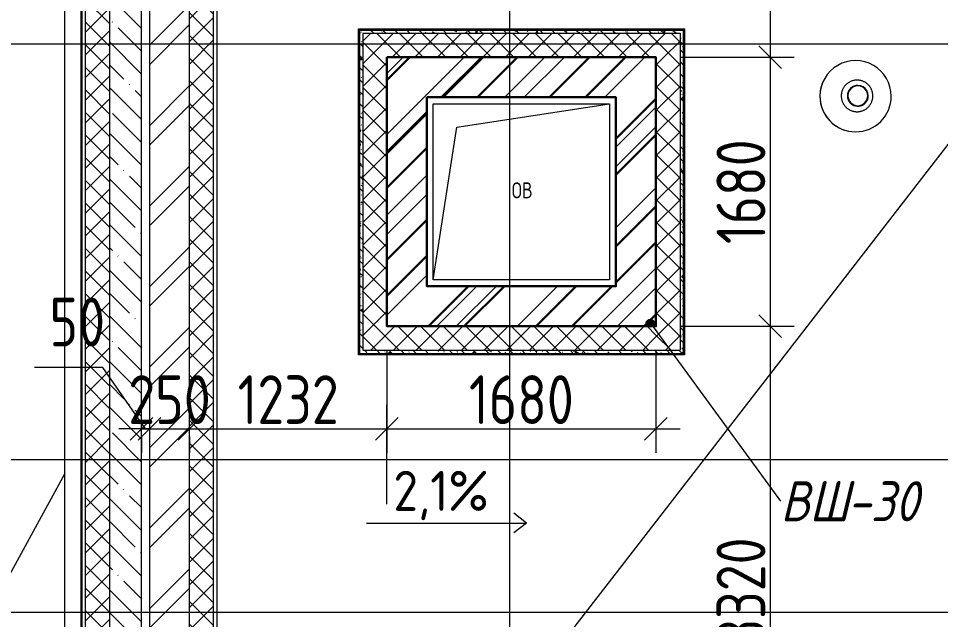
# Model space of a CAD drawing. Header units: millimetres. Extents: x -592259 to 288321, y -552984 to 293768.
# Drawn here: x 141799 to 147555, y -504053 to -500298 of the extents above; entities that cross this region are included whole.
import ezdxf

# ---------------------------------------------------------------- set-up
doc = ezdxf.new("R2010")
doc.units = ezdxf.units.MM
doc.linetypes.add('ADSK_Линия сетки', pattern=[2500, 2000, -250, 0, -250])
doc.layers.get('Defpoints').update_dxf_attribs({"color": 250})
for name, color, linetype, lineweight in [('0.2) Кирпич 4 вып кровля', 30, 'Continuous', 30), ('Аннотация', 250, 'Continuous', 20), ('Крыша', 7, 'Continuous', 5), ('Оборудование', 7, 'Continuous', 9), ('Ограждение', 7, 'Continuous', 5), ('Окна', 7, 'Continuous', 5), ('Оси', 250, 'Continuous', 9), ('Размеры', 7, 'Continuous', 9), ('Стены внутренние', 7, 'Continuous', 9), ('Стены наружные', 7, 'Continuous', 9), ('Стены отделка', 7, 'Continuous', 13), ('Стены перегородки', 7, 'Continuous', 13), ('Стены штриховка', 250, 'Continuous', 9), ('Узлы', 250, 'Continuous', 18)]:
    doc.layers.add(name, color=color, linetype=linetype, lineweight=lineweight)
doc.styles.add('GOST Common_2', font='', dxfattribs={"width": 0.8, "height": 350})
doc.styles.add('GOST Common_I', font='', dxfattribs={"width": 0.9, "height": 250})
doc.styles.add('ISOCPEUR', font='isocpeur.ttf', dxfattribs={"width": 0.8, "height": 100})
doc.styles.add('ISOCPEUR_1', font='isocpeur.ttf', dxfattribs={"width": 0.9, "height": 250})
doc.styles.add('А3', font='ГОСТ тип А.ttf')
doc.styles.get('GOST Common_2').set_extended_font_data('GOST Common')
doc.styles.get('GOST Common_I').set_extended_font_data('GOST Common', italic=True)
doc.dimstyles.new('ADSK_Основной_2_мм', dxfattribs={"dimscale": 304.8, "dimtxt": 201.142999, "dimasz": 0.463911, "dimexe": 0.492126, "dimexo": 0.492126, "dimgap": 0.098425, "dimtad": 1, "dimdec": 0, "dimdsep": 46, "dimtxsty": 'GOST Common_2', "dimblk1": 'OBLIQUE', "dimblk2": 'OBLIQUE', "dimsah": 1, "dimcen": 0.09, "dimdle": 0.492126, "dimazin": 0, "dimtfac": 1, "dimtdec": 4, "dimtix": 1, "dimtmove": 1, "dimatfit": 3, "dimfxl": 1, "dimtvp": 1, "dimtolj": 1, "dimtzin": 0, "dimlwd": 9, "dimlwe": 9, "dimarcsym": 2})
doc.dimstyles.new('ADSK_Основной_2_мм_1', dxfattribs={"dimscale": 304.8, "dimtxt": 201.142999, "dimasz": 0.463911, "dimexe": 0.492126, "dimexo": 0.492126, "dimgap": 0.098425, "dimtad": 1, "dimdec": 0, "dimdsep": 46, "dimtxsty": 'GOST Common_2', "dimblk1": 'OBLIQUE', "dimblk2": 'OBLIQUE', "dimsah": 1, "dimcen": 0.09, "dimdle": 0.492126, "dimazin": 0, "dimtfac": 1, "dimtdec": 4, "dimtix": 1, "dimtmove": 0, "dimatfit": 3, "dimfxl": 1, "dimtvp": 1, "dimtolj": 1, "dimtzin": 0, "dimlwd": 9, "dimlwe": 9, "dimarcsym": 2})
pattern_1 = [(45, (23667.23, -543980.64), (-70.71068, 70.71068), []), (135, (23667.23, -543980.64), (-70.71068, -70.71068), [])]
pattern_2 = [(45, (23667.23, -538980.64), (-251.4472, 251.4472), []), (45, (23667.23, -538599.64), (-251.4472, 251.4472), [])]
pattern_3 = [(45, (23667.23, -538980.64), (-70.71068, 70.71068), []), (135, (23667.23, -538980.64), (-70.71068, -70.71068), [])]
pattern_4 = [(135, (23667.23, -538980.64), (-75.43415, -75.43415), [106.68, -17.78, 3.556, -17.78]), (135, (23667.23, -538905.25), (-75.43415, -75.43415), []), (50, (23667.23, -538980.64), (127.52922, -11.15758), [13.335, -146.685]), (355, (23667.23, -538980.64), (-24.66966, 133.74002), [10.668, -117.348]), (100.451, (23677.86, -538981.57), (102.85973, 122.58178), [11.333, -124.663]), (46.184, (23667.23, -538945.08), (189.75516, -29.43036), [20.002, -220.027]), (96.636, (23683.04, -538947.53), (166.1822, 173.1996), [17, -186.995]), (351.184, (23667.23, -538945.08), (166.18393, 173.19757), [16.002, -176.022]), (21, (23685.01, -538953.97), (106.130265, -71.58603), [13.335, -146.685]), (326, (23685.01, -538953.97), (43.26188, 128.93175), [10.668, -117.348]), (71.451, (23693.85, -538959.94), (149.39198, 57.34505), [11.333, -124.663]), (37.5, (23667.23, -538980.64), (2.162228, 59.188357), [3.353, -112.573, 3.353, -115.773, -117.793]), (37.5, (23667.23, -538980.64), (2.162228, 59.188357), [-235.052, 3.353, -114.44]), (7.5, (23667.23, -538980.64), (46.773857, 70.126152), [3.353, -64.567, 3.353, -109.906, -44.895]), (7.5, (23667.23, -538980.64), (46.773857, 70.126152), [-181.178, 3.353, -41.542]), (327.5, (23627.58, -538980.64), (94.913671, -4.010093), [3.353, -41.097, 3.353, -135.331, -184.023]), (327.5, (23627.58, -538980.64), (94.913671, -4.010093), [-183.134, 3.353, -180.67]), (317.5, (23609.8, -538980.64), (103.69057, 17.79882), [3.353, -54.432, 3.353, -88.748, -130.683]), (317.5, (23609.8, -538980.64), (103.69057, 17.79882), [-149.885, 3.353, -127.33])]

# ---------------------------------------------------------------- blocks, each defined once
blk = doc.blocks.new('TN_Аэратор кровельный ТехноНИКОЛЬ - Аэратор кровельный ТехноНИКОЛЬ 160х460мм-V70-АР3_Кладочный план кровли _17_930 С2-3')
at = {"layer": 'Оборудование'}
for p, q in [((123314.4, 43415.2), (123314.2, 43415.2)), ((123359.3, 43263.5), (123359, 43263.5)), ((123384.2, 43136), (123384.5, 43136)), ((123400.6, 42978.7), (123400.8, 42978.7))]:
    blk.add_line(p, q, dxfattribs=at)
at = {"layer": 'Оборудование', "flags": 128}
for points in [[(123465.6, 43198.8), (123465.5, 43202.7), (123465.2, 43206.7), (123464.8, 43210.6), (123464.3, 43214.5), (123463.6, 43218.4), (123462.7, 43222.2), (123461.7, 43226.1), (123460.5, 43229.8), (123459.2, 43233.5), (123457.8, 43237.2), (123456.2, 43240.8), (123454.4, 43244.4), (123452.5, 43247.8), (123450.5, 43251.2), (123448.3, 43254.5), (123446, 43257.7), (123443.6, 43260.8), (123441.1, 43263.9), (123438.4, 43266.8), (123435.6, 43269.6), (123432.7, 43272.3), (123429.8, 43274.9), (123426.7, 43277.3), (123423.5, 43279.6), (123420.2, 43281.8), (123416.8, 43283.9), (123413.4, 43285.8), (123409.9, 43287.6), (123406.3, 43289.3), (123402.6, 43290.8), (123398.9, 43292.1), (123395.2, 43293.4), (123391.4, 43294.4), (123387.5, 43295.3), (123383.7, 43296.1), (123379.7, 43296.7), (123375.8, 43297.1), (123371.9, 43297.4), (123367.9, 43297.5), (123364, 43297.5), (123360.1, 43297.3), (123356.1, 43296.9), (123352.2, 43296.4), (123348.3, 43295.7), (123344.5, 43294.9), (123340.6, 43294), (123336.8, 43292.8), (123333.1, 43291.6), (123329.4, 43290.1), (123325.8, 43288.6), (123322.3, 43286.8), (123318.8, 43285), (123315.4, 43283), (123312, 43280.9), (123308.8, 43278.6), (123305.7, 43276.2), (123302.6, 43273.7), (123299.7, 43271.1), (123296.8, 43268.3), (123294.1, 43265.5), (123291.5, 43262.5), (123289, 43259.4), (123286.6, 43256.3), (123284.4, 43253), (123282.3, 43249.7), (123280.3, 43246.3), (123278.5, 43242.8), (123276.8, 43239.2), (123275.3, 43235.6), (123273.9, 43231.9), (123272.6, 43228.1), (123271.5, 43224.3), (123270.6, 43220.5), (123269.8, 43216.6), (123269.2, 43212.7), (123268.7, 43208.8), (123268.4, 43204.9), (123268.2, 43200.9), (123268.2, 43198.8)], [(123268.2, 43198.8), (123268.3, 43194.9), (123268.5, 43190.9), (123268.9, 43187), (123269.5, 43183.1), (123270.2, 43179.2), (123271, 43175.3), (123272, 43171.5), (123273.2, 43167.8), (123274.5, 43164), (123276, 43160.4), (123277.6, 43156.8), (123279.3, 43153.2), (123281.2, 43149.8), (123283.3, 43146.4), (123285.4, 43143.1), (123287.7, 43139.9), (123290.1, 43136.7), (123292.7, 43133.7), (123295.3, 43130.8), (123298.1, 43128), (123301, 43125.3), (123304, 43122.7), (123307.1, 43120.3), (123310.3, 43117.9), (123313.5, 43115.7), (123316.9, 43113.7), (123320.4, 43111.7), (123323.9, 43109.9), (123327.5, 43108.3), (123331.1, 43106.8), (123334.8, 43105.4), (123338.6, 43104.2), (123342.4, 43103.2), (123346.2, 43102.3), (123350.1, 43101.5), (123354, 43100.9), (123357.9, 43100.5), (123361.9, 43100.2), (123365.8, 43100.1), (123369.7, 43100.1), (123373.7, 43100.3), (123377.6, 43100.7), (123381.5, 43101.2), (123385.4, 43101.8), (123389.3, 43102.6), (123393.1, 43103.6), (123396.9, 43104.7), (123400.6, 43106), (123404.3, 43107.4), (123407.9, 43109), (123411.5, 43110.7), (123415, 43112.6), (123418.4, 43114.6), (123421.7, 43116.7), (123424.9, 43119), (123428.1, 43121.4), (123431.1, 43123.9), (123434.1, 43126.5), (123436.9, 43129.2), (123439.6, 43132.1), (123442.3, 43135.1), (123444.7, 43138.1), (123447.1, 43141.3), (123449.3, 43144.5), (123451.4, 43147.9), (123453.4, 43151.3), (123455.2, 43154.8), (123456.9, 43158.4), (123458.5, 43162), (123459.9, 43165.7), (123461.1, 43169.5), (123462.2, 43173.2), (123463.1, 43177.1), (123463.9, 43180.9), (123464.6, 43184.8), (123465, 43188.8), (123465.4, 43192.7), (123465.5, 43196.6), (123465.6, 43198.8)]]:
    blk.add_lwpolyline(points, dxfattribs=at)
at = {"layer": 'Оборудование'}
for centre, major_axis, start_param, end_param in [((123357.6, 43197), (-43.2, 218.3), 4.516907, 7.6585), ((123357.4, 43196.9), (-43.2, 218.3), 0.978998, 1.375315), ((123371.6, 43199.7), (-12.6, 63.8), 6.087704, 7.6585), ((123371.9, 43199.8), (-12.6, 63.8), 4.516907, 7.6585), ((123371.9, 43199.8), (-12, 60.8), 4.516907, 7.6585), ((123371.6, 43199.7), (-12, 60.8), 4.516907, 5.933399), ((123357.4, 43196.9), (-43.2, 218.3), 1.375315, 2.721712), ((123357.6, 43197), (-43.2, 218.3), 1.375315, 4.516907), ((123371.6, 43199.7), (-12.6, 63.8), 1.375315, 3.33881), ((123371.9, 43199.8), (-12.6, 63.8), 1.375315, 4.516907), ((123371.9, 43199.8), (-12, 60.8), 1.375315, 4.516907), ((123371.6, 43199.7), (-12, 60.8), 3.172849, 4.516907)]:
    blk.add_ellipse(centre, major_axis=major_axis, ratio=0.999485, start_param=start_param, end_param=end_param, dxfattribs=at)
blk = doc.blocks.new('Ограждение - Ограждение-38592901-АР3_Кладочный план кровли _17_930 С2-3')
at = {"layer": 'Ограждение'}
for p, q in [((118422.3, 27847), (118422.3, 45603)), ((118522.3, 45503), (118522.3, 27947))]:
    blk.add_line(p, q, dxfattribs=at)
blk = doc.blocks.new('_Oblique')
at = {"color": 0, "linetype": 'ByBlock', "lineweight": -2}
blk.add_line((-0.5, -0.5), (0.5, 0.5), dxfattribs=at)
blk = doc.blocks.new('*D6354')
at = {"layer": 'Defpoints', "color": 0, "transparency": 16777216}
for p in [(146591.8, -499155.6), (145778.9, -500540.5), (146491.8, -500540.5)]:
    blk.add_point(p, dxfattribs=at)
at = {"layer": 'Размеры', "color": 0, "lineweight": 9, "transparency": 16777216}
for p, q in [((146491.8, -499005.6), (146491.8, -500690.5)), ((146441.8, -499155.6), (146341.8, -499155.6)), ((145928.9, -500540.5), (146641.8, -500540.5))]:
    blk.add_line(p, q, dxfattribs=at)
at = {"layer": 'Размеры', "color": 0, "lineweight": 9, "transparency": 16777216, "xscale": 141.4, "yscale": 141.4, "zscale": 141.4}
for p, rotation in [((146491.8, -499155.6), 90), ((146491.8, -500540.5), 270)]:
    blk.add_blockref('_Oblique', p, dxfattribs=dict(at, rotation=rotation))
at = {"layer": 'Размеры', "color": 0, "transparency": 16777216, "insert": (146309.4, -499848.1), "char_height": 304.8, "width": 605.475, "attachment_point": 5, "rotation": 90, "style": 'А3'}
blk.add_mtext('\\A1;1385', dxfattribs=at)
blk = doc.blocks.new('_Wn_-As_OpeningMEP_floor__Rectangular - _Wn_-As_OpeningMEP_floor__Rectangular-41366200-АР3_Кладочный план кровли _17_930 С2-3')
at = {"layer": 'Узлы', "lineweight": 5}
for p, q in [((-402.6, 452.6), (550, 600)), ((-550, -500), (-402.6, 452.6))]:
    blk.add_line(p, q, dxfattribs=at)
blk = doc.blocks.new('*D6498')
at = {"layer": 'Defpoints', "color": 0, "transparency": 16777216}
for p in [(142567.2, -502761.6), (142617.2, -502761.6), (142617.2, -502861.5)]:
    blk.add_point(p, dxfattribs=at)
at = {"layer": 'Размеры', "color": 0, "lineweight": 9, "transparency": 16777216}
for p, q in [((142325.6, -502478.1), (141899.8, -502478.1)), ((142592.2, -502861.5), (142325.6, -502478.1)), ((142567.2, -502861.5), (142425.8, -502861.5)), ((142567.2, -502861.5), (142617.2, -502861.5)), ((142567.2, -502861.5), (142617.2, -502861.5)), ((142617.2, -502861.5), (142758.6, -502861.5)), ((142567.2, -502911.6), (142567.2, -503011.5)), ((142617.2, -502911.6), (142617.2, -503011.5))]:
    blk.add_line(p, q, dxfattribs=at)
at = {"layer": 'Размеры', "color": 0, "lineweight": 9, "transparency": 16777216, "xscale": 141.4, "yscale": 141.4, "zscale": 141.4}
blk.add_blockref('_Oblique', (142567.2, -502861.5), dxfattribs=at)
at = {"layer": 'Размеры', "color": 0, "lineweight": 9, "transparency": 16777216, "xscale": 141.4, "yscale": 141.4, "zscale": 141.4, "rotation": 180}
blk.add_blockref('_Oblique', (142617.2, -502861.5), dxfattribs=at)
at = {"layer": 'Размеры', "color": 0, "transparency": 16777216, "insert": (141992.8, -502041.7), "char_height": 304.8, "width": 302.737, "attachment_point": 1, "line_spacing_factor": 1.022761, "style": 'А3'}
blk.add_mtext('\\A1;50', dxfattribs=at)
blk = doc.blocks.new('*D6499')
at = {"layer": 'Defpoints', "color": 0, "transparency": 16777216}
for p in [(142617.2, -502761.6), (142867.2, -502761.6), (142867.2, -502861.5)]:
    blk.add_point(p, dxfattribs=at)
at = {"layer": 'Размеры', "color": 0, "lineweight": 9, "transparency": 16777216}
for p, q in [((142617.2, -502861.5), (142475.8, -502861.5)), ((142617.2, -502861.5), (142867.2, -502861.5)), ((142867.2, -502861.5), (143008.6, -502861.5)), ((142617.2, -502911.6), (142617.2, -503011.5)), ((142867.2, -502911.6), (142867.2, -503011.5))]:
    blk.add_line(p, q, dxfattribs=at)
at = {"layer": 'Размеры', "color": 0, "lineweight": 9, "transparency": 16777216, "xscale": 141.4, "yscale": 141.4, "zscale": 141.4}
blk.add_blockref('_Oblique', (142617.2, -502861.5), dxfattribs=at)
at = {"layer": 'Размеры', "color": 0, "lineweight": 9, "transparency": 16777216, "xscale": 141.4, "yscale": 141.4, "zscale": 141.4, "rotation": 180}
blk.add_blockref('_Oblique', (142867.2, -502861.5), dxfattribs=at)
at = {"layer": 'Размеры', "color": 0, "transparency": 16777216, "insert": (142742.2, -502679.1), "char_height": 304.8, "width": 454.106, "attachment_point": 5, "style": 'А3'}
blk.add_mtext('\\A1;250', dxfattribs=at)
blk = doc.blocks.new('*D6500')
at = {"layer": 'Defpoints', "color": 0, "transparency": 16777216}
for p in [(142867.2, -502761.6), (144098.9, -502861.5), (144098.9, -503482.4)]:
    blk.add_point(p, dxfattribs=at)
at = {"layer": 'Размеры', "color": 0, "lineweight": 9, "transparency": 16777216}
for p, q in [((144098.9, -503332.4), (144098.9, -502711.5)), ((142717.2, -502861.5), (144248.9, -502861.5)), ((142867.2, -502911.6), (142867.2, -503011.5))]:
    blk.add_line(p, q, dxfattribs=at)
at = {"layer": 'Размеры', "color": 0, "lineweight": 9, "transparency": 16777216, "xscale": 141.4, "yscale": 141.4, "zscale": 141.4, "rotation": 180}
blk.add_blockref('_Oblique', (142867.2, -502861.5), dxfattribs=at)
at = {"layer": 'Размеры', "color": 0, "lineweight": 9, "transparency": 16777216, "xscale": 141.4, "yscale": 141.4, "zscale": 141.4}
blk.add_blockref('_Oblique', (144098.9, -502861.5), dxfattribs=at)
at = {"layer": 'Размеры', "color": 0, "transparency": 16777216, "insert": (143483.1, -502679.1), "char_height": 304.8, "width": 560.473, "attachment_point": 5, "style": 'А3'}
blk.add_mtext('\\A1;1232', dxfattribs=at)
blk = doc.blocks.new('*D6501')
at = {"layer": 'Defpoints', "color": 0, "transparency": 16777216}
for p in [(144098.9, -502220.5), (145778.9, -502220.5), (145778.9, -502861.5)]:
    blk.add_point(p, dxfattribs=at)
at = {"layer": 'Размеры', "color": 0, "lineweight": 9, "transparency": 16777216}
for p, q in [((144098.9, -502370.5), (144098.9, -503011.5)), ((145778.9, -502370.5), (145778.9, -503011.5)), ((143948.9, -502861.5), (145928.9, -502861.5))]:
    blk.add_line(p, q, dxfattribs=at)
at = {"layer": 'Размеры', "color": 0, "lineweight": 9, "transparency": 16777216, "xscale": 141.4, "yscale": 141.4, "zscale": 141.4, "rotation": 180}
blk.add_blockref('_Oblique', (144098.9, -502861.5), dxfattribs=at)
at = {"layer": 'Размеры', "color": 0, "lineweight": 9, "transparency": 16777216, "xscale": 141.4, "yscale": 141.4, "zscale": 141.4}
blk.add_blockref('_Oblique', (145778.9, -502861.5), dxfattribs=at)
at = {"layer": 'Размеры', "color": 0, "transparency": 16777216, "insert": (144938.9, -502679.1), "char_height": 304.8, "width": 560.473, "attachment_point": 5, "style": 'А3'}
blk.add_mtext('\\A1;1680', dxfattribs=at)
blk = doc.blocks.new('*D6502')
at = {"layer": 'Defpoints', "color": 0, "transparency": 16777216}
for p in [(145778.9, -500540.5), (145778.9, -502220.5), (146491.8, -502220.5)]:
    blk.add_point(p, dxfattribs=at)
at = {"layer": 'Размеры', "color": 0, "lineweight": 9, "transparency": 16777216}
for p, q in [((146491.8, -500390.5), (146491.8, -502370.5)), ((145928.9, -500540.5), (146641.8, -500540.5)), ((145928.9, -502220.5), (146641.8, -502220.5))]:
    blk.add_line(p, q, dxfattribs=at)
at = {"layer": 'Размеры', "color": 0, "lineweight": 9, "transparency": 16777216, "xscale": 141.4, "yscale": 141.4, "zscale": 141.4}
for p, rotation in [((146491.8, -500540.5), 90), ((146491.8, -502220.5), 270)]:
    blk.add_blockref('_Oblique', p, dxfattribs=dict(at, rotation=rotation))
at = {"layer": 'Размеры', "color": 0, "transparency": 16777216, "insert": (146309.4, -501380.5), "char_height": 304.8, "width": 560.473, "attachment_point": 5, "rotation": 90, "style": 'А3'}
blk.add_mtext('\\A1;1680', dxfattribs=at)
blk = doc.blocks.new('*D6525')
at = {"layer": 'Defpoints', "color": 0, "transparency": 16777216}
for p in [(145778.9, -502220.5), (145778.9, -505540.5), (146491.8, -505540.5)]:
    blk.add_point(p, dxfattribs=at)
at = {"layer": 'Размеры', "color": 0, "lineweight": 9, "transparency": 16777216}
for p, q in [((146491.8, -502070.5), (146491.8, -505690.5)), ((145928.9, -502220.5), (146641.8, -502220.5)), ((145928.9, -505540.5), (146641.8, -505540.5))]:
    blk.add_line(p, q, dxfattribs=at)
at = {"layer": 'Размеры', "color": 0, "lineweight": 9, "transparency": 16777216, "xscale": 141.4, "yscale": 141.4, "zscale": 141.4}
for p, rotation in [((146491.8, -502220.5), 90), ((146491.8, -505540.5), 270)]:
    blk.add_blockref('_Oblique', p, dxfattribs=dict(at, rotation=rotation))
at = {"layer": 'Размеры', "color": 0, "transparency": 16777216, "insert": (146309.4, -503880.5), "char_height": 304.8, "attachment_point": 5, "rotation": 90, "style": 'А3'}
blk.add_mtext('\\A1;3320', dxfattribs=at)

msp = doc.modelspace()

# ---------------------------------------------------------------- hatches: boundary and pattern name
at = {"layer": '0.2) Кирпич 4 вып кровля', "true_color": 0xf26722}
h = msp.add_hatch(dxfattribs=at)
h.set_pattern_fill('ANSI32', color=30, scale=50)
h.paths.add_polyline_path([(144348.9379, -500790.4699), (145528.9379, -500790.4699), (145528.9379, -501970.4699), (144348.9379, -501970.4699)], flags=16)
h.paths.add_polyline_path([(144098.9379, -500540.4699), (145778.9379, -500540.4699), (145778.9379, -502220.4699), (144098.9379, -502220.4699)])
at = {"layer": 'Аннотация'}
h = msp.add_hatch(color=256, dxfattribs=at)
edge = h.paths.add_edge_path()
edge.add_arc((145743.7062, -502201.3735), 25, 0, 360)
at = {"layer": 'Стены внутренние', "lineweight": 5}
h = msp.add_hatch(dxfattribs=at)
h.set_pattern_fill('FP_1', color=256, style=0, pattern_type=2)
h.set_pattern_definition([(135, (23667.23, -543980.64), (-142.56192, -142.56192), []), (135, (23809.8, -543980.64), (-142.56192, -142.56192), [252.016, -50.403, 3.353, -47.05])])
h.paths.add_polyline_path([(142367.2298, -515855.641), (142567.2298, -515855.641), (142567.2298, -498655.641), (142367.2298, -498655.641), (142367.2298, -515415.263)])
h = msp.add_hatch(dxfattribs=at)
h.set_pattern_fill('FP_43', color=256, style=0, pattern_type=2)
h.set_pattern_definition([(45, (23667.23, -543980.64), (-251.4472, 251.4472), []), (45, (23667.23, -543599.64), (-251.4472, 251.4472), [])])
h.paths.add_polyline_path([(142867.2298, -515605.64), (142867.2298, -499155.641), (142617.2298, -499155.641), (142617.2298, -515605.64)])
at = {"layer": 'Стены наружные', "lineweight": 5}
h = msp.add_hatch(dxfattribs=at)
h.set_pattern_fill('FP_33', color=256, style=0, pattern_type=2)
h.set_pattern_definition(pattern_1)
h.paths.add_polyline_path([(142361.3343, -516005.641), (142367.5645, -516005.641), (142367.5645, -498655.6404), (142217.5645, -498655.6404), (142217.5645, -516005.641)])
h = msp.add_hatch(dxfattribs=at)
h.set_pattern_fill('FP_33', color=256, style=0, pattern_type=2)
h.set_pattern_definition(pattern_1)
h.paths.add_polyline_path([(143017.2298, -515355.64), (143017.2298, -499305.641), (142867.2298, -499305.641), (142867.2298, -515355.64)])
h = msp.add_hatch(dxfattribs=at)
h.set_pattern_fill('FP_48', color=256, style=0, pattern_type=2)
h.set_pattern_definition(pattern_4)
h.paths.add_polyline_path([(143928.9379, -502390.4699), (143948.9379, -502390.4699), (143948.9379, -500370.4699), (143928.9379, -500370.4699), (143928.9379, -502128.7274)])
h = msp.add_hatch(dxfattribs=at)
h.set_pattern_fill('FP_48', color=256, style=0, pattern_type=2)
h.set_pattern_definition(pattern_4)
h.paths.add_polyline_path([(144098.9379, -500390.4699), (145948.9379, -500390.4699), (145948.9379, -500370.4699), (143948.9379, -500370.4699), (143948.9379, -500390.4699)])
h = msp.add_hatch(dxfattribs=at)
h.set_pattern_fill('FP_33', color=256, style=0, pattern_type=2)
h.set_pattern_definition(pattern_3)
h.paths.add_polyline_path([(143948.9379, -502370.4699), (144098.9379, -502370.4699), (144098.9379, -500390.4699), (143948.9379, -500390.4699), (143948.9379, -502128.7274)])
h = msp.add_hatch(dxfattribs=at)
h.set_pattern_fill('FP_33', color=256, style=0, pattern_type=2)
h.set_pattern_definition(pattern_3)
h.paths.add_polyline_path([(145778.9379, -500540.4699), (145928.9379, -500540.4699), (145928.9379, -500390.4699), (144098.9379, -500390.4699), (144098.9379, -500540.4699), (145196.8193, -500540.4699)])
h = msp.add_hatch(dxfattribs=at)
h.set_pattern_fill('FP_48', color=256, style=0, pattern_type=2)
h.set_pattern_definition(pattern_4)
h.paths.add_polyline_path([(145948.9379, -502390.4699), (145948.9379, -500390.4699), (145928.9379, -500390.4699), (145928.9379, -502390.4699)])
h = msp.add_hatch(dxfattribs=at)
h.set_pattern_fill('FP_43', color=256, style=0, pattern_type=2)
h.set_pattern_definition(pattern_2)
h.paths.add_polyline_path([(144348.9379, -501970.4699), (144348.9379, -500540.4699), (144098.9379, -500540.4699), (144098.9379, -501970.4699)])
h = msp.add_hatch(dxfattribs=at)
h.set_pattern_fill('FP_43', color=256, style=0, pattern_type=2)
h.set_pattern_definition(pattern_2)
h.paths.add_polyline_path([(145528.9379, -500790.4699), (145778.9379, -500790.4699), (145778.9379, -500540.4699), (144348.9379, -500540.4699), (144348.9379, -500790.4699), (145196.8193, -500790.4699)])
h = msp.add_hatch(dxfattribs=at)
h.set_pattern_fill('FP_33', color=256, style=0, pattern_type=2)
h.set_pattern_definition(pattern_3)
h.paths.add_polyline_path([(145905.6905, -502370.4699), (145928.9379, -502370.4699), (145928.9379, -500540.4699), (145778.9379, -500540.4699), (145778.9379, -502370.4699)])
h = msp.add_hatch(dxfattribs=at)
h.set_pattern_fill('FP_43', color=256, style=0, pattern_type=2)
h.set_pattern_definition(pattern_2)
h.paths.add_polyline_path([(145778.9379, -502220.4699), (145778.9379, -500790.4699), (145528.9379, -500790.4699), (145528.9379, -502220.4699)])
h = msp.add_hatch(dxfattribs=at)
h.set_pattern_fill('FP_43', color=256, style=0, pattern_type=2)
h.set_pattern_definition(pattern_2)
h.paths.add_polyline_path([(145528.9379, -502220.4699), (145528.9379, -501970.4699), (144098.9379, -501970.4699), (144098.9379, -502220.4699), (145196.8193, -502220.4699)])
h = msp.add_hatch(dxfattribs=at)
h.set_pattern_fill('FP_33', color=256, style=0, pattern_type=2)
h.set_pattern_definition(pattern_3)
h.paths.add_polyline_path([(145778.9379, -502370.4699), (145778.9379, -502220.4699), (144098.9379, -502220.4699), (144098.9379, -502370.4699), (145196.8193, -502370.4699)])
h = msp.add_hatch(dxfattribs=at)
h.set_pattern_fill('FP_48', color=256, style=0, pattern_type=2)
h.set_pattern_definition(pattern_4)
h.paths.add_polyline_path([(145905.6905, -502390.4699), (145928.9379, -502390.4699), (145928.9379, -502370.4699), (143948.9379, -502370.4699), (143948.9379, -502390.4699), (145778.9379, -502390.4699)])

# ---------------------------------------------------------------- linework, layer by layer
at = {"layer": '0.2) Кирпич 4 вып кровля'}
for points in [[(144098.9379, -500540.4699), (145778.9379, -500540.4699), (145778.9379, -502220.4699), (144098.9379, -502220.4699)], [(144348.9379, -500790.4699), (145528.9379, -500790.4699), (145528.9379, -501970.4699), (144348.9379, -501970.4699)]]:
    msp.add_lwpolyline(points, close=True, dxfattribs=at)
at = {"layer": 'Аннотация'}
msp.add_line((145743.7062, -502201.3735), (146557.0255, -503313.6892), dxfattribs=at)
msp.add_circle((145743.7062, -502201.3735), 25, dxfattribs=at)
at = {"layer": 'Крыша'}
for p, q in [((144292.9275, -505362.4699), (148962.4306, -499325.641)), ((144388.9379, -501930.4699), (144388.9379, -500830.4699)), ((144388.9379, -500830.4699), (145488.9379, -500830.4699)), ((145488.9379, -500830.4699), (145488.9379, -501930.4699)), ((145488.9379, -501930.4699), (144388.9379, -501930.4699)), ((142197.5645, -502941.8929), (142189.5645, -502956.5155)), ((142089.5645, -503139.2981), (140209.1921, -506576.2917))]:
    msp.add_line(p, q, dxfattribs=at)
at = {"layer": 'Оси', "linetype": 'ADSK_Линия сетки', "ltscale": 100}
for p, q in [((142567.2308, -547719.4803), (142567.2308, -482778.6358)), ((88763.207, -500455.6404), (180488.1093, -500455.6404)), ((180488.1093, -503055.5205), (122987.2298, -503055.5205)), ((88763.207, -504005.6404), (180488.1093, -504005.6404))]:
    msp.add_line(p, q, dxfattribs=at)
at = {"layer": 'Размеры'}
for p, q in [((144867.2308, -547719.4803), (144867.2308, -482778.6358)), ((144970.9544, -503450.3205), (144890.9544, -503388.9343)), ((143970.9544, -503450.3205), (144970.9544, -503450.3205)), ((144970.9544, -503450.3205), (144890.9544, -503511.7066))]:
    msp.add_line(p, q, dxfattribs=at)
at = {"layer": 'Стены отделка', "lineweight": 5}
for p, q in [((143920.9379, -502398.4699), (143920.9379, -500362.4699)), ((143920.9379, -500362.4699), (145956.9379, -500362.4699)), ((145956.9379, -500362.4699), (145956.9379, -502398.4699)), ((145956.9379, -502398.4699), (143920.9379, -502398.4699))]:
    msp.add_line(p, q, dxfattribs=at)
at = {"layer": 'Стены перегородки'}
for p, q in [((142197.5645, -516025.641), (142197.5645, -498485.6404)), ((142367.2298, -498655.641), (142367.2298, -515855.641)), ((142367.5645, -498655.6404), (142367.5645, -515855.641)), ((142567.2298, -515655.641), (142567.2298, -498855.641)), ((142617.2298, -498905.641), (142617.2298, -515605.64)), ((142867.2298, -515355.64), (142867.2298, -499155.641)), ((143037.2298, -499325.641), (143037.2298, -515185.64)), ((144098.9379, -500540.4699), (144098.9379, -502220.4699)), ((145778.9379, -500540.4699), (144098.9379, -500540.4699)), ((145778.9379, -502220.4699), (145778.9379, -500540.4699)), ((144348.9379, -501970.4699), (144348.9379, -500790.4699)), ((144348.9379, -500790.4699), (145528.9379, -500790.4699)), ((145528.9379, -500790.4699), (145528.9379, -501970.4699)), ((145528.9379, -501970.4699), (144348.9379, -501970.4699)), ((144098.9379, -502220.4699), (145778.9379, -502220.4699))]:
    msp.add_line(p, q, dxfattribs=at)
at = {"layer": 'Стены штриховка'}
for p, q in [((142217.5645, -516005.641), (142217.5645, -498505.6404)), ((143017.2298, -515205.64), (143017.2298, -499305.641)), ((143924.9379, -500366.4699), (143924.9379, -502394.4699)), ((143924.9379, -500366.4699), (145952.9379, -500366.4699)), ((143928.9379, -500370.4699), (143928.9379, -502390.4699)), ((143928.9379, -500370.4699), (145948.9379, -500370.4699)), ((145948.9379, -500370.4699), (145948.9379, -502390.4699)), ((145952.9379, -500366.4699), (145952.9379, -502394.4699)), ((143948.9379, -500390.4699), (143948.9379, -502370.4699)), ((143948.9379, -500390.4699), (145928.9379, -500390.4699)), ((145928.9379, -500390.4699), (145928.9379, -502370.4699)), ((143924.9379, -502394.4699), (145952.9379, -502394.4699)), ((143928.9379, -502390.4699), (145948.9379, -502390.4699)), ((143948.9379, -502370.4699), (145928.9379, -502370.4699))]:
    msp.add_line(p, q, dxfattribs=at)

# ---------------------------------------------------------------- block references
at = {"layer": 'Оборудование'}
msp.add_blockref('TN_Аэратор кровельный ТехноНИКОЛЬ - Аэратор кровельный ТехноНИКОЛЬ 160х460мм-V70-АР3_Кладочный план кровли _17_930 С2-3', (23667.2298, -543980.641), dxfattribs=at)
at = {"layer": 'Ограждение'}
msp.add_blockref('Ограждение - Ограждение-38592901-АР3_Кладочный план кровли _17_930 С2-3', (23667.2298, -543980.641), dxfattribs=at)
at = {"layer": 'Окна'}
msp.add_blockref('_Wn_-As_OpeningMEP_floor__Rectangular - _Wn_-As_OpeningMEP_floor__Rectangular-41366200-АР3_Кладочный план кровли _17_930 С2-3', (144938.9379, -501430.4699), dxfattribs=at)

# ---------------------------------------------------------------- texts
at = {"layer": 'Аннотация', "attachment_point": 1}
for s, insert, char_height, width, style in [('ОВ', (144878.9589, -501321.5145), 100, 160.3375, 'ISOCPEUR'), ('ВШ', (146557.0255, -503188.6892), 250, 505.063125, 'GOST Common_I'), ('-30', (146973.7442, -503188.6892), 250, 584.430187, 'GOST Common_I')]:
    msp.add_mtext(s, dxfattribs=dict(at, insert=insert, char_height=char_height, width=width, style=style))
at = {"layer": 'Размеры', "insert": (144139.8124, -503123.7066), "char_height": 250, "width": 794.740729, "attachment_point": 1, "line_spacing_factor": 1.149209, "style": 'ISOCPEUR_1'}
msp.add_mtext('2,1%', dxfattribs=at)

# ---------------------------------------------------------------- dimensions: what is measured, and where the dimension line sits
at = {"layer": 'Размеры'}
for base, p1, p2, override, picture, middle in [((146491.8474, -500540.4699), (146591.8323, -499155.641), (145778.9379, -500540.4699), {"dimtxt": 1, "dimlfac": 1, "dimpost": '<>', "dimtxsty": 'А3', "dimfxl": 6436.368353}, '*D6354', (146309.4474, -499848.0554)), ((146491.8474, -502220.4699), (145778.9379, -500540.4699), (145778.9379, -502220.4699), {"dimtxt": 1, "dimlfac": 1, "dimpost": '<>', "dimtxsty": 'А3', "dimfxl": 1680}, '*D6502', (146309.4474, -501380.4699)), ((146491.8474, -505540.4699), (145778.9379, -502220.4699), (145778.9379, -505540.4699), {"dimtxt": 1, "dimlfac": 1, "dimpost": '<>', "dimtxsty": 'А3', "dimfxl": 1680}, '*D6525', (146309.4474, -503880.4699))]:
    dim = msp.add_linear_dim(base=base, p1=p1, p2=p2, angle=90, dimstyle='ADSK_Основной_2_мм_1', override=override, dxfattribs=at)
    dim.commit()
    dim.dimension.update_dxf_attribs({"geometry": picture, "text_midpoint": middle})
dim = msp.add_linear_dim(base=(142617.2298, -502861.5354), p1=(142567.2298, -502761.5505), p2=(142617.2298, -502761.5505), dimstyle='ADSK_Основной_2_мм', override={"dimtxt": 1, "dimlfac": 1, "dimpost": '<>', "dimtxsty": 'А3', "dimfxl": 50}, dxfattribs=at)
dim.commit()
dim.dimension.update_dxf_attribs({"geometry": '*D6498', "text_midpoint": (142295.5579, -502478.1116), "dimtype": 160})
for base, p1, p2, override, picture, middle in [((145778.9379, -502861.5354), (144098.9379, -502220.4699), (145778.9379, -502220.4699), {"dimtxt": 1, "dimlfac": 1, "dimpost": '<>', "dimtxsty": 'А3', "dimfxl": 1680}, '*D6501', (144938.9379, -502679.1354)), ((142867.2298, -502861.5354), (142617.2298, -502761.5505), (142867.2298, -502761.5505), {"dimtxt": 1, "dimlfac": 1, "dimpost": '<>', "dimtxsty": 'А3', "dimfxl": 250}, '*D6499', (142742.2298, -502679.1354)), ((144098.9379, -502861.5354), (142867.2298, -502761.5505), (144098.9379, -503482.3557), {"dimtxt": 1, "dimlfac": 1, "dimpost": '<>', "dimtxsty": 'А3', "dimfxl": 1427.117684}, '*D6500', (143483.0839, -502679.1354))]:
    dim = msp.add_linear_dim(base=base, p1=p1, p2=p2, dimstyle='ADSK_Основной_2_мм_1', override=override, dxfattribs=at)
    dim.commit()
    dim.dimension.update_dxf_attribs({"geometry": picture, "text_midpoint": middle})

doc.saveas('drawing.dxf')
